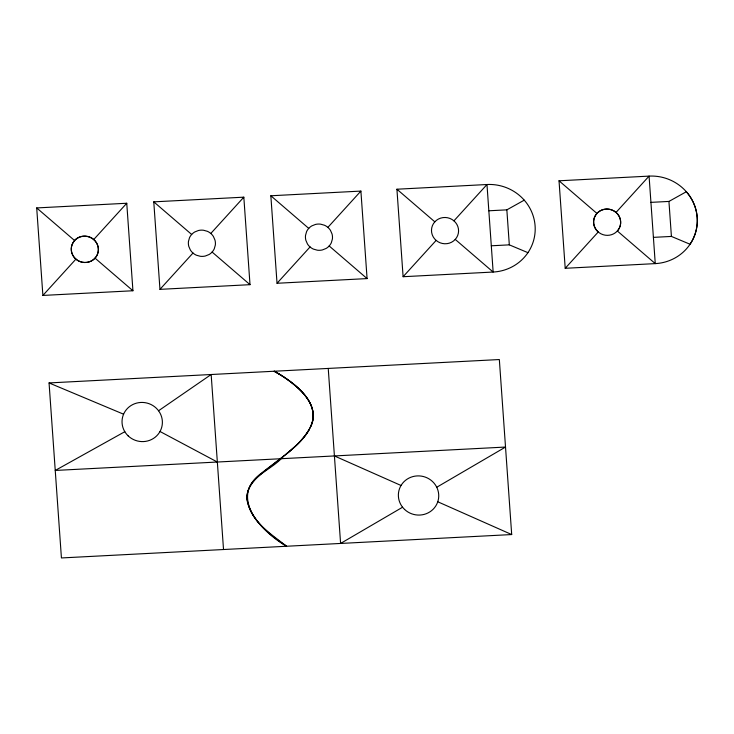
<?xml version="1.0" encoding="UTF-8"?>
<svg xmlns="http://www.w3.org/2000/svg" width="734" height="734" viewBox="0 0 734 734"><rect width="100%" height="100%" fill="white"/><g stroke="black" fill="none" stroke-linecap="round" stroke-linejoin="round"><path stroke-width="1.1" d="M310.812 426.39C319.62 406.975 302.078 389.341 287.242 379.331A117.183 113.348 13.5 0 0 277.424 373.028L274.204 371.239L281.085 375.267A128.294 124.092 13.5 0 1 290.435 381.726C302.197 390.681 315.501 403.562 312.794 419.793C309.748 434.574 297.463 444.749 286.379 453.878M309.271 429.491C297.885 447.969 278.553 459.557 261.955 472.788C227.742 497.157 262.01 532.077 286.563 546.252C270.057 533.187 248.165 519.901 246.963 496.468C248.441 475.797 271.993 470.219 283.416 456.282M42.884 295.435L132.937 290.756L126.753 203.254L36.7 207.933L42.884 295.435L75.923 259.12M93.713 239.568L126.753 203.254M159.957 289.352L250.01 284.673L243.826 197.171L153.773 201.85L159.957 289.352L192.996 253.037A12.973 12.551 13.5 0 0 196.391 255.203L200.198 256.267A13.918 13.469 13.5 0 0 205.401 255.992L209.025 254.542A12.973 12.551 13.5 0 0 212.098 252.046A12.973 12.551 13.5 0 0 214.273 248.78L215.319 245.101A13.918 13.469 13.5 0 0 214.961 240.046L213.41 236.495A12.973 12.551 13.5 0 0 210.786 233.485A12.983 12.551 13.5 0 0 207.392 231.32L203.584 230.256A13.918 13.469 13.5 0 0 198.382 230.522L194.749 231.972A12.973 12.551 13.5 0 0 191.684 234.476A12.973 12.551 13.5 0 0 189.5 237.743L188.464 241.422A13.918 13.469 13.5 0 0 188.822 246.477L190.372 250.019A12.973 12.551 13.5 0 0 192.996 253.037M210.786 233.485L243.826 197.171M277.03 283.269L367.083 278.59L360.899 191.088L270.846 195.767L277.03 283.269L310.069 246.954A12.973 12.551 13.5 0 0 313.464 249.12L317.272 250.184A13.918 13.469 13.5 0 0 322.474 249.909L326.098 248.459A12.973 12.551 13.5 0 0 329.171 245.963A12.973 12.551 13.5 0 0 331.346 242.697L332.392 239.018A13.918 13.469 13.5 0 0 332.034 233.963L330.483 230.412A12.973 12.551 13.5 0 0 327.859 227.402A12.973 12.551 13.5 0 0 324.465 225.237L320.657 224.173A13.918 13.469 13.5 0 0 315.455 224.439L311.822 225.888A12.973 12.551 13.5 0 0 308.757 228.393A12.973 12.551 13.5 0 0 306.573 231.66L305.537 235.339A13.918 13.469 13.5 0 0 305.894 240.394L307.445 243.936A12.973 12.551 13.5 0 0 310.069 246.954M327.859 227.402L360.899 191.088M403.104 276.718L493.156 272.039A45.224 43.746 13.5 0 0 527.948 252.67A45.251 43.774 13.5 0 0 524.25 200.153A45.224 43.746 13.5 0 0 486.972 184.518L396.92 189.216L403.104 276.718L436.143 240.403A13.561 13.111 13.5 0 0 455.245 239.412M453.933 220.851L486.981 184.537L493.156 272.039L455.245 239.412A13.579 13.129 13.5 0 0 453.933 220.842A13.579 13.129 13.5 0 0 434.822 221.833L396.92 189.216M565.208 268.295L598.247 231.981A13.561 13.12 13.5 0 1 596.1 214.429A13.561 13.12 13.5 0 1 613.835 210.878A13.561 13.12 13.5 0 1 619.514 227.714A13.625 13.175 13.5 0 1 617.349 230.99L655.26 263.616A45.214 43.737 13.5 0 0 697.199 217.521A45.214 43.737 13.5 0 0 649.076 176.114L559.024 180.793L565.208 268.295L655.26 263.616L649.076 176.114L616.037 212.429M158.553 410.756L211.163 374.514L223.521 549.527M402.581 507.222L340.594 543.444L328.236 368.431M436.739 487.248L505.524 447.052L55.243 470.448L124.817 431.702M488.835 210.786L506.845 209.851L524.232 200.162M650.93 202.364L668.94 201.428L686.336 191.739A45.251 43.774 13.5 0 1 690.052 244.248L671.417 236.431L653.407 237.366M491.303 245.789L509.313 244.853L527.948 252.67M49.059 382.937L499.34 359.541L511.699 534.554L61.427 557.95L49.059 382.937L123.578 414.196M334.42 455.942L401.039 485.486M437.767 501.772L511.699 534.554M160.021 431.5L217.347 462.025M274.204 371.239L277.755 373.239A133.469 129.101 13.5 0 1 287.407 379.496C300.545 389.231 317.189 403.856 312.455 422.142C305.95 440.354 288.939 451.694 274.479 463.292C263.139 472.714 246.624 482.256 246.798 498.936C250.588 520.296 269.589 534.82 286.563 546.252M559.024 180.793L596.935 213.42M270.846 195.767L308.757 228.393M329.171 245.963L367.083 278.59M153.773 201.85L191.684 234.476M212.098 252.046L250.01 284.673M36.7 207.933L74.611 240.559M74.574 240.523A13.68 13.23 13.5 0 0 75.886 259.157A13.68 13.23 13.5 0 0 95.062 258.166L132.937 290.756M668.94 201.428L671.417 236.431M506.845 209.851L509.313 244.853M74.473 240.44A13.68 13.23 13.5 0 1 93.704 239.486A13.68 13.23 13.5 0 1 95.062 258.157M436.124 240.403A13.579 13.129 13.5 0 1 434.822 221.833M404.59 509.433A20.222 19.561 13.5 0 0 438.161 500.432A20.222 19.561 13.5 0 0 412.903 476.586A20.222 19.561 13.5 0 0 404.59 509.433M128.193 435.913A20.222 19.561 13.5 0 0 161.792 427.032A20.222 19.561 13.5 0 0 136.634 403.104A20.222 19.561 13.5 0 0 128.193 435.913M75.18 258.432A13.561 13.12 13.5 0 0 97.879 253.019A13.561 13.12 13.5 0 0 81.401 236.577A13.561 13.12 13.5 0 0 75.18 258.432M597.504 231.302A13.561 13.12 13.5 0 0 620.193 225.879A13.561 13.12 13.5 0 0 603.715 209.438A13.561 13.12 13.5 0 0 597.504 231.302"/></g></svg>
